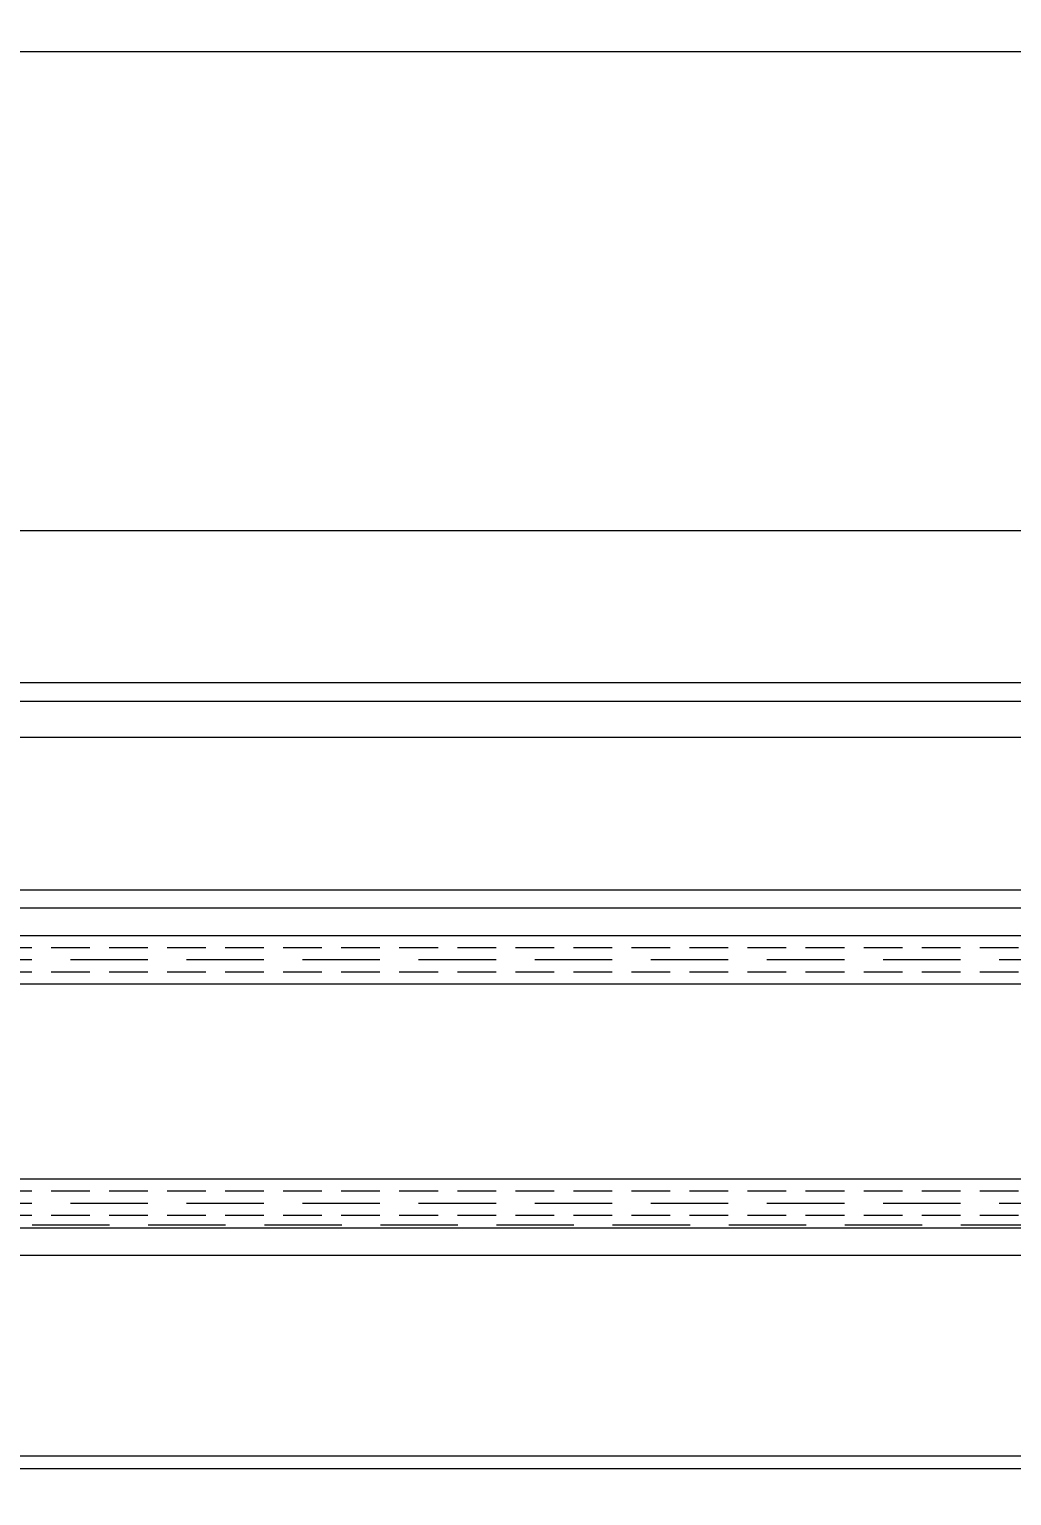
# Model space of a CAD drawing. Header units: millimetres. Extents: x -20000 to 230000, y -17405 to 25402.
# Drawn here: x 94802.6 to 94883.2, y -5974.3 to -5853.9 of the extents above; entities that cross this region are included whole.
import ezdxf

# ---------------------------------------------------------------- set-up
doc = ezdxf.new("R2010")
doc.units = ezdxf.units.MM
doc.header["$PDMODE"] = 35
doc.header["$PDSIZE"] = 0.5
doc.linetypes.add('CACHE', pattern=[9.525, 6.35, -3.175])
doc.layers.get('0').update_dxf_attribs({"lineweight": 13})
doc.layers.get('Defpoints').update_dxf_attribs({"true_color": 0xc2a584})
for name, color, linetype, lineweight in [('1 - INTERROMPU', 253, 'CACHE', 13), ('1 - PVC', 7, 'Continuous', 13), ('1 - Vitrage', 252, 'Continuous', 13)]:
    doc.layers.add(name, color=color, linetype=linetype, lineweight=lineweight)
doc.styles.add('Texte Poralu', font='tahomabd.ttf')
doc.dimstyles.new('30 - 1000', dxfattribs={"dimtxt": 10, "dimasz": 10, "dimexe": 5, "dimexo": 2.5, "dimgap": 5, "dimtad": 1, "dimdec": 1, "dimtxsty": 'Texte Poralu', "dimcen": 5, "dimazin": 0, "dimtfac": 1, "dimtdec": 1, "dimtmove": 0, "dimatfit": 3, "dimfxl": 1, "dimarcsym": 0})

# ---------------------------------------------------------------- blocks, each defined once
blk = doc.blocks.new('*D848')
at = {"layer": 'Defpoints', "color": 0, "lineweight": -2, "transparency": 16777216}
blk.add_line((94840, -3795.67), (94875.99, -3795.67), dxfattribs=at)
at = {"layer": 'Defpoints', "color": 0, "transparency": 16777216}
for p in [(94837.5, -3795.67), (94837.5, -3795.67), (90000, -6005.67)]:
    blk.add_point(p, dxfattribs=at)
at = {"layer": 'Defpoints', "color": 0, "transparency": 16777216, "insert": (94859.25, -3785.46), "char_height": 10, "attachment_point": 5, "style": 'Texte Poralu'}
blk.add_mtext('2210', dxfattribs=at)
blk = doc.blocks.new('*D849')
at = {"layer": 'Defpoints', "color": 0, "lineweight": -2, "transparency": 16777216}
blk.add_line((95120, -3615.67), (95155.99, -3615.67), dxfattribs=at)
at = {"layer": 'Defpoints', "color": 0, "transparency": 16777216}
for p in [(95117.5, -3615.67), (95117.5, -3615.67), (90000, -6005.67)]:
    blk.add_point(p, dxfattribs=at)
at = {"layer": 'Defpoints', "color": 0, "transparency": 16777216, "insert": (95139.25, -3605.46), "char_height": 10, "attachment_point": 5, "style": 'Texte Poralu'}
blk.add_mtext('2390', dxfattribs=at)
blk = doc.blocks.new('*D850')
at = {"layer": 'Defpoints', "color": 0, "lineweight": -2, "transparency": 16777216}
blk.add_line((95420, -3505.67), (95455.99, -3505.67), dxfattribs=at)
at = {"layer": 'Defpoints', "color": 0, "transparency": 16777216}
for p in [(95417.5, -3505.67), (95417.5, -3505.67), (90000, -6005.67)]:
    blk.add_point(p, dxfattribs=at)
at = {"layer": 'Defpoints', "color": 0, "transparency": 16777216, "insert": (95439.25, -3495.46), "char_height": 10, "attachment_point": 5, "style": 'Texte Poralu'}
blk.add_mtext('2500', dxfattribs=at)
blk = doc.blocks.new('*U413')
at = {"layer": '1 - PVC'}
for p, q in [((9, -1), (9, 518)), ((8, 512), (8, 5)), ((-51, 501.88), (-51, 15.12)), ((-8.5, 18), (-8.5, 499)), ((-38.5, 20), (-38.5, 497)), ((-37, 497), (-37, 20))]:
    blk.add_line(p, q, dxfattribs=at)
at = {"layer": '1 - Vitrage', "linetype": 'CACHE', "ltscale": 0.5}
for p, q in [((-33.75, 510.56), (-33.75, 6.44)), ((-31.75, 510.56), (-31.75, 6.44)), ((-13.75, 510.56), (-13.75, 6.44)), ((-11.75, 510.56), (-11.75, 6.44))]:
    blk.add_line(p, q, dxfattribs=at)
at = {"layer": '1 - Vitrage', "linetype": 'CACHE'}
for p, q in [((-32.75, 510.56), (-32.75, 6.44)), ((-12.75, 510.56), (-12.75, 6.44))]:
    blk.add_line(p, q, dxfattribs=at)
at = {"layer": '1 - Vitrage'}
for points in [[(-34.75, 510.56), (-30.75, 510.56), (-30.75, 6.44), (-34.75, 6.44)], [(-10.75, 510.56), (-14.75, 510.56), (-14.75, 6.44), (-10.75, 6.44)]]:
    blk.add_lwpolyline(points, close=True, dxfattribs=at)
blk = doc.blocks.new('*U412')
at = {"layer": '1 - PVC'}
for p, q in [((15.12, 60), (595.88, 60)), ((591, 47.5), (20, 47.5)), ((20, 46), (591, 46))]:
    blk.add_line(p, q, dxfattribs=at)
blk = doc.blocks.new('*U440')
at = {"layer": '1 - PVC', "linetype": 'ByBlock'}
blk.add_line((737, 1.3), (8, 1.3), dxfattribs=at)

msp = doc.modelspace()

# ---------------------------------------------------------------- linework, layer by layer
at = {"layer": '1 - INTERROMPU'}
msp.add_line((94660, -5952.07), (95375, -5952.07), dxfattribs=at)

# ---------------------------------------------------------------- block references
for name, p in [('*U440', (94645, -5857.07)), ('*U412', (94712, -5955.07))]:
    msp.add_blockref(name, p)
at = {"rotation": 270}
msp.add_blockref('*U413', (94759, -5963.07), dxfattribs=at)

# ---------------------------------------------------------------- dimensions: what is measured, and where the dimension line sits
at = {"layer": 'Defpoints'}
for feature_location, picture, middle in [((95417.5, -3505.67), '*D850', (95439.25, -3495.46)), ((95117.5, -3615.67), '*D849', (95139.25, -3605.46)), ((94837.5, -3795.67), '*D848', (94859.25, -3785.46))]:
    dim = msp.add_ordinate_dim(feature_location=feature_location, offset=(0, 0), dtype=0, origin=(90000, -6005.67), dimstyle='30 - 1000', dxfattribs=at)
    dim.commit()
    dim.dimension.update_dxf_attribs({"geometry": picture, "text_midpoint": middle})

doc.saveas('drawing.dxf')
